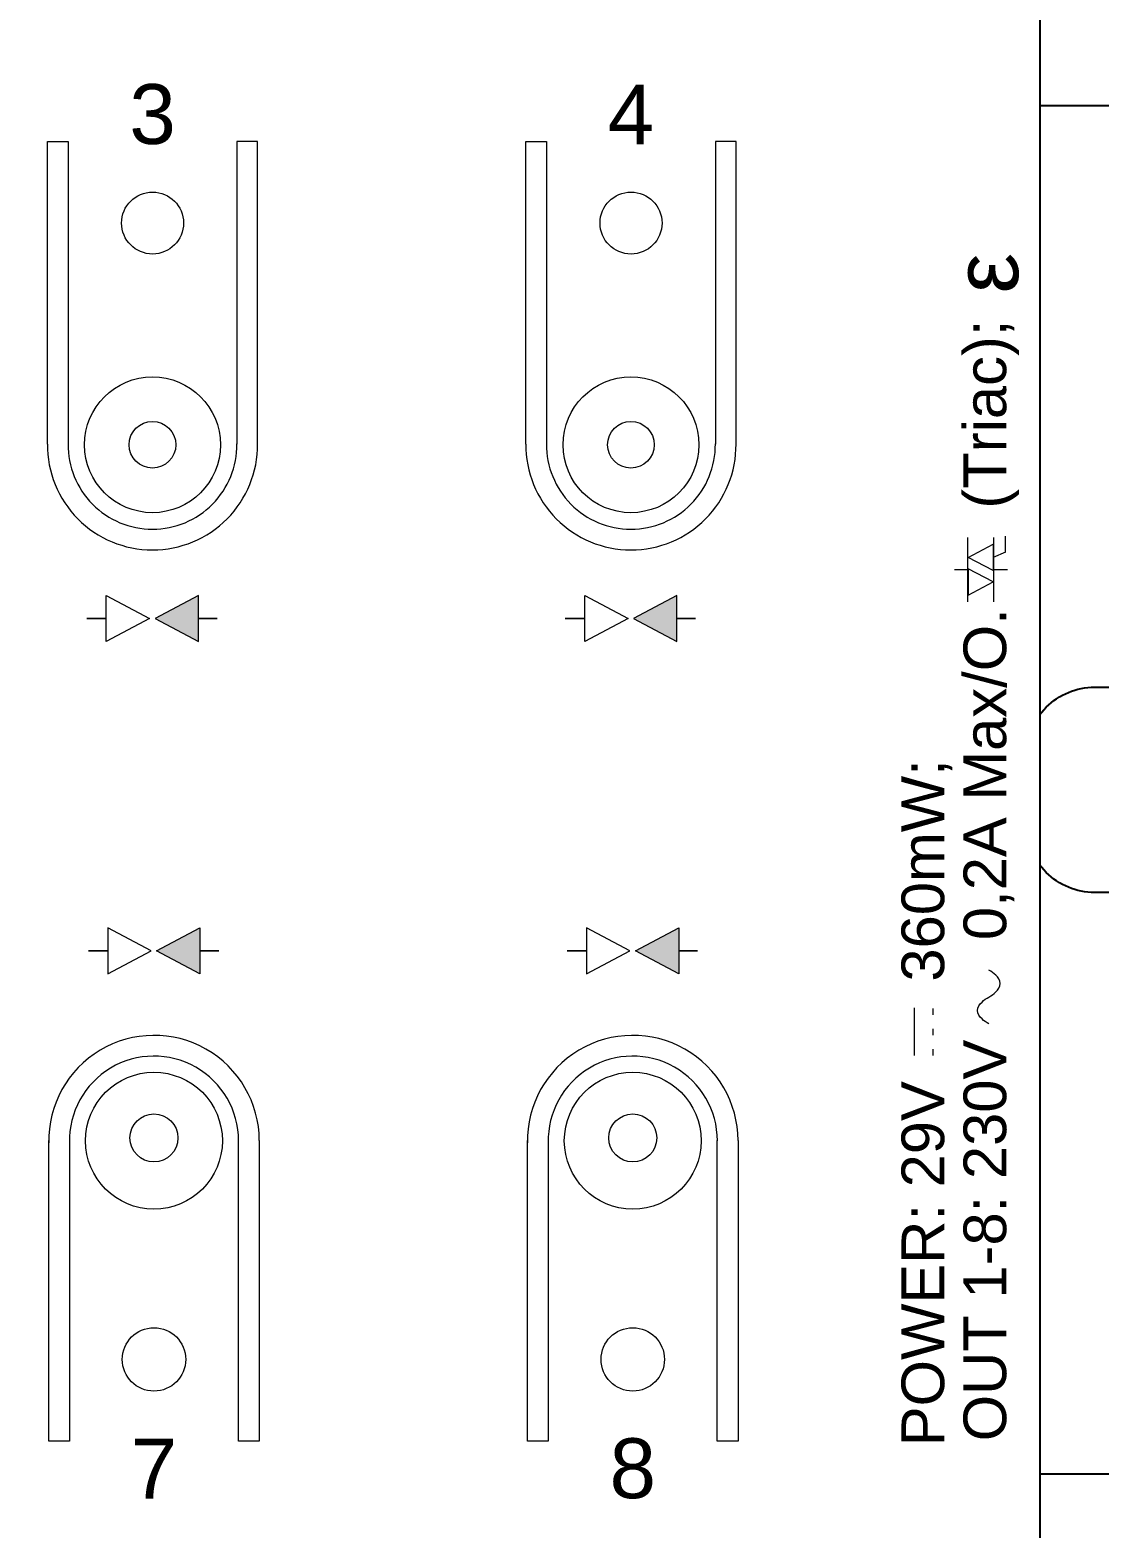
# Model space of a CAD drawing. Header units: millimetres. Extents: x 2517 to 4319, y 573 to 1664.
# Drawn here: x 3161.65 to 3192.91, y 1551.91 to 1595.71 of the extents above; entities that cross this region are included whole.
import ezdxf
from ezdxf.enums import TextEntityAlignment as Align

# ---------------------------------------------------------------- set-up
doc = ezdxf.new("R2010")
doc.units = ezdxf.units.MM
doc.set_wipeout_variables(frame=1)
doc.layers.add('Enclosure', color=7, linetype='Continuous')
doc.layers.add('Serigraph', color=7, linetype='Continuous')
doc.styles.add('Arial', font='arial.ttf')
doc.styles.get("Standard").update_dxf_attribs({"font": 'arial.ttf'})

# ---------------------------------------------------------------- blocks, each defined once
blk = doc.blocks.new('*U7')
at = {"ltscale": 2}
blk.add_lwpolyline([(0, 20), (0, -20), (895.8, -20), (895.8, 20), (0, 20)], dxfattribs=at)
for points in [[(640.234, 3), (656.234, 3, -0.414214), (658.234, 1), (658.234, -1, -0.414214), (656.234, -3), (640.234, -3, -0.414214), (638.234, -1), (638.234, 1, -0.414214)], [(665.234, 3), (681.234, 3, -0.414214), (683.234, 1), (683.234, -1, -0.414214), (681.234, -3), (665.234, -3, -0.414214), (663.234, -1), (663.234, 1, -0.414214)]]:
    blk.add_lwpolyline(points, format="xyb", close=True, dxfattribs=at)
blk = doc.blocks.new('ZCL-8HT230_ENCLOSURE')
at = {"layer": 'Enclosure'}
blk.add_lwpolyline([(0, 45), (80, 45), (80, -45), (0, -45)], close=True, dxfattribs=at)
at = {"layer": 'Enclosure', "lineweight": 9}
for points in [[(50.978, 10.111), (50.978, 18.956), (51.581, 18.956), (51.581, 10.111)], [(57.125, 10.111), (57.125, 18.956), (56.521, 18.956), (56.521, 10.111)], [(64.968, 10.111), (64.968, 18.956), (65.572, 18.956), (65.572, 10.111)], [(71.115, 10.111), (71.115, 18.956), (70.512, 18.956), (70.512, 10.111)], [(51.623, -19.046), (51.016, -19.046)], [(57.174, -19.046), (56.567, -19.046)], [(65.623, -19.046), (65.016, -19.046)], [(71.174, -19.046), (70.567, -19.046)]]:
    blk.add_lwpolyline(points, dxfattribs=at)
for centre, radius in [((54.054, 16.572), 0.906), ((68.044, 16.572), 0.906), ((54.051, 10.089), 1.986), ((68.042, 10.089), 1.986), ((54.051, 10.09), 0.683), ((68.041, 10.09), 0.683)]:
    blk.add_circle(centre, radius, dxfattribs=at)
at = {"layer": 'Enclosure', "lineweight": 9, "ltscale": 100}
for centre, radius in [((54.095, -10.257), 2), ((68.094, -10.257), 2), ((54.095, -10.176), 0.702), ((68.095, -10.176), 0.702), ((54.095, -16.652), 0.927), ((68.095, -16.652), 0.927)]:
    blk.add_circle(centre, radius, dxfattribs=at)
at = {"layer": 'Enclosure', "lineweight": 9}
for centre, radius, start, end in [((54.051, 10.089), 3.074, 179.5912, 269.9533), ((54.052, 10.09), 2.47, 179.4912, 269.9287), ((54.051, 10.09), 2.47, 270.0713, 0.5088), ((54.051, 10.089), 3.074, 270.0467, 0.4088), ((68.042, 10.089), 3.074, 179.5912, 269.9533), ((68.042, 10.09), 2.47, 179.4912, 269.9287), ((68.041, 10.09), 2.47, 270.0713, 0.5088), ((68.042, 10.089), 3.074, 270.0467, 0.4088)]:
    blk.add_arc(centre, radius, start, end, dxfattribs=at)
at = {"layer": 'Enclosure', "lineweight": 9, "ltscale": 100}
for centre, radius, start, end in [((54.095, -10.257), 3.079, 0.0094, 181.2005), ((68.095, -10.257), 3.079, 0.0094, 181.2005), ((54.095, -10.257), 2.473, 359.9405, 181.3405), ((68.095, -10.257), 2.473, 359.9405, 181.3405)]:
    blk.add_arc(centre, radius, start, end, dxfattribs=at)
at = {"layer": 'Enclosure', "lineweight": 9}
for points in [[(51.016, -19.046), (51.018, -16.141), (51.016, -13.207), (51.016, -10.256)], [(51.623, -10.254), (51.623, -13.206), (51.621, -16.141), (51.623, -19.046)], [(56.567, -19.046), (56.569, -16.141), (56.567, -13.206), (56.567, -10.254)], [(57.173, -10.256), (57.173, -13.207), (57.172, -16.141), (57.174, -19.046)], [(65.016, -19.046), (65.018, -16.141), (65.016, -13.207), (65.016, -10.256)], [(65.623, -10.254), (65.623, -13.206), (65.621, -16.141), (65.623, -19.046)], [(70.567, -19.046), (70.569, -16.141), (70.567, -13.206), (70.567, -10.254)], [(71.174, -10.256), (71.174, -13.207), (71.172, -16.141), (71.174, -19.046)]]:
    blk.add_open_spline(points, degree=3, dxfattribs=at)
blk = doc.blocks.new('ZCL-8HT230_SERIGRAPH')
at = {"layer": 'Serigraph', "lineweight": 0}
h = blk.add_hatch(color=256, dxfattribs=at)
h.dxf.hatch_style = 2
h.paths.add_polyline_path([(55.397, 4.342), (55.397, 5.682), (54.129, 5.013)])
h = blk.add_hatch(color=256, dxfattribs=at)
h.dxf.hatch_style = 2
h.paths.add_polyline_path([(69.387, 4.342), (69.387, 5.682), (68.119, 5.013)])
h = blk.add_hatch(color=256, dxfattribs=at)
h.dxf.hatch_style = 2
h.paths.add_polyline_path([(55.44, -4.038), (55.44, -5.378), (54.172, -4.709)])
h = blk.add_hatch(color=256, dxfattribs=at)
h.dxf.hatch_style = 2
h.paths.add_polyline_path([(69.44, -4.038), (69.44, -5.378), (68.172, -4.709)])
at = {"layer": 'Serigraph', "lineweight": 5}
for p, q in [((77.893, 5.501), (77.893, 7.376)), ((77.903, 6.797), (78.633, 7.183)), ((78.633, 7.183), (78.633, 6.411)), ((78.649, 5.501), (78.649, 7.376)), ((78.997, 6.949), (78.997, 7.418)), ((78.633, 6.411), (77.903, 6.797)), ((78.997, 6.949), (78.634, 6.797)), ((77.498, 6.439), (77.882, 6.439)), ((77.903, 6.466), (77.903, 5.694)), ((78.634, 6.08), (77.903, 6.466)), ((78.67, 6.439), (79.054, 6.439)), ((77.903, 5.694), (78.634, 6.08))]:
    blk.add_line(p, q, dxfattribs=at)
for points in [[(52.699, 4.342), (52.699, 5.682), (53.968, 5.013), (52.699, 4.342)], [(66.69, 4.342), (66.69, 5.682), (67.958, 5.013), (66.69, 4.342)], [(52.699, 5.012), (52.168, 5.012), (52.133, 5.012), (52.167, 5.012), (52.699, 5.012)], [(55.91, 5.012), (55.943, 5.012), (55.909, 5.012), (55.397, 5.012), (55.91, 5.012)], [(66.69, 5.012), (66.158, 5.012), (66.123, 5.012), (66.157, 5.012), (66.69, 5.012)], [(69.901, 5.012), (69.934, 5.012), (69.899, 5.012), (69.387, 5.012), (69.901, 5.012)], [(52.743, -4.038), (52.743, -5.378), (54.011, -4.709), (52.743, -4.038)], [(66.742, -4.038), (66.742, -5.378), (68.011, -4.709), (66.742, -4.038)], [(52.743, -4.708), (52.211, -4.708), (52.176, -4.708), (52.21, -4.708), (52.743, -4.708)], [(55.954, -4.708), (55.987, -4.708), (55.952, -4.708), (55.44, -4.708), (55.954, -4.708)], [(66.742, -4.708), (66.211, -4.708), (66.176, -4.708), (66.21, -4.708), (66.742, -4.708)], [(69.954, -4.708), (69.987, -4.708), (69.952, -4.708), (69.44, -4.708), (69.954, -4.708)], [(76.332, -7.769), (76.332, -6.369)], [(76.881, -6.574), (76.881, -6.389)], [(76.881, -7.172), (76.881, -6.986)], [(76.881, -7.769), (76.881, -7.584)]]:
    blk.add_lwpolyline(points, dxfattribs=at)
at = {"layer": 'Serigraph', "lineweight": 0}
for points in [[(55.397, 4.342), (55.397, 5.682), (54.129, 5.013), (55.397, 4.342)], [(69.387, 4.342), (69.387, 5.682), (68.119, 5.013), (69.387, 4.342)], [(55.44, -4.038), (55.44, -5.378), (54.172, -4.709), (55.44, -4.038)], [(69.44, -4.038), (69.44, -5.378), (68.172, -4.709), (69.44, -4.038)]]:
    blk.add_lwpolyline(points, dxfattribs=at)
at = {"layer": 'Serigraph', "lineweight": 5}
blk.add_lwpolyline([(78.51, -6.844, -0.065796), (78.307, -6.697, -0.215929), (78.177, -6.45, -0.171708), (78.177, -6.45, -0.171708), (78.177, -6.45, -0.215929), (78.307, -6.204, -0.065796), (78.51, -6.057, 0.065796), (78.712, -5.91, 0.215929), (78.842, -5.663, 0.171708), (78.842, -5.663, 0.171708), (78.842, -5.663, 0.215929), (78.712, -5.416, 0.065796), (78.51, -5.269)], format="xyb", dxfattribs=at)
at = {"layer": 'Serigraph', "char_height": 1.75, "attachment_point": 5, "style": 'Arial'}
for s, insert in [('3', (54.054, 19.746)), ('4', (68.044, 19.746)), ('7', (54.095, -19.847)), ('8', (68.095, -19.847))]:
    blk.add_mtext(s, dxfattribs=dict(at, insert=insert))
at = {"layer": 'Serigraph', "insert": (79.392, 14.513), "char_height": 1.75, "attachment_point": 7, "rotation": 90}
blk.add_mtext_dynamic_manual_height_columns('{\\H1.08333x;ε}', width=15.51059, gutter_width=12.5, heights=[0], dxfattribs=at)
at = {"layer": 'Serigraph', "insert": (79.392, -19.046), "char_height": 1.25, "width": 43.00403, "attachment_point": 7, "rotation": 90, "style": 'Arial'}
blk.add_mtext('OUT 1-8: 230V      0,2A Max/O.      (Triac);', dxfattribs=at)
at = {"layer": 'Serigraph', "insert": (77.435, -9.148), "char_height": 1.25, "attachment_point": 8, "rotation": 90, "style": 'Arial'}
blk.add_mtext('POWER: 29V      360mW;', dxfattribs=at)
blk = doc.blocks.new('ZCL-8HT230_ATT_DEF')
blk.add_wipeout([(0, 45), (80, 45), (80, -45), (0, -45)])
at = {"layer": 'Enclosure'}
blk.add_blockref('ZCL-8HT230_ENCLOSURE', (0, 0), dxfattribs=at)
at = {"layer": 'Serigraph'}
blk.add_blockref('ZCL-8HT230_SERIGRAPH', (0, 0), dxfattribs=at)
at = {"color": 3, "flags": 2}
blk.add_attdef('REFERENCE', text='', height=2.5, dxfattribs=at).set_placement((16.552, 28.377), align=Align.CENTER)
at = {"color": 3}
blk.add_attdef('PHYSICAL.ADD.', text='', height=2.5, dxfattribs=at).set_placement((62.279, 28.377), align=Align.CENTER)

msp = doc.modelspace()

# ---------------------------------------------------------------- block references
at = {"color": 1}
msp.add_blockref('*U7', (2527.543, 1573.49), dxfattribs=at)

# ---------------------------------------------------------------- next in the draw order: block references
msp.add_blockref('ZCL-8HT230_ATT_DEF', (3111.178, 1573.49))

doc.saveas('drawing.dxf')
